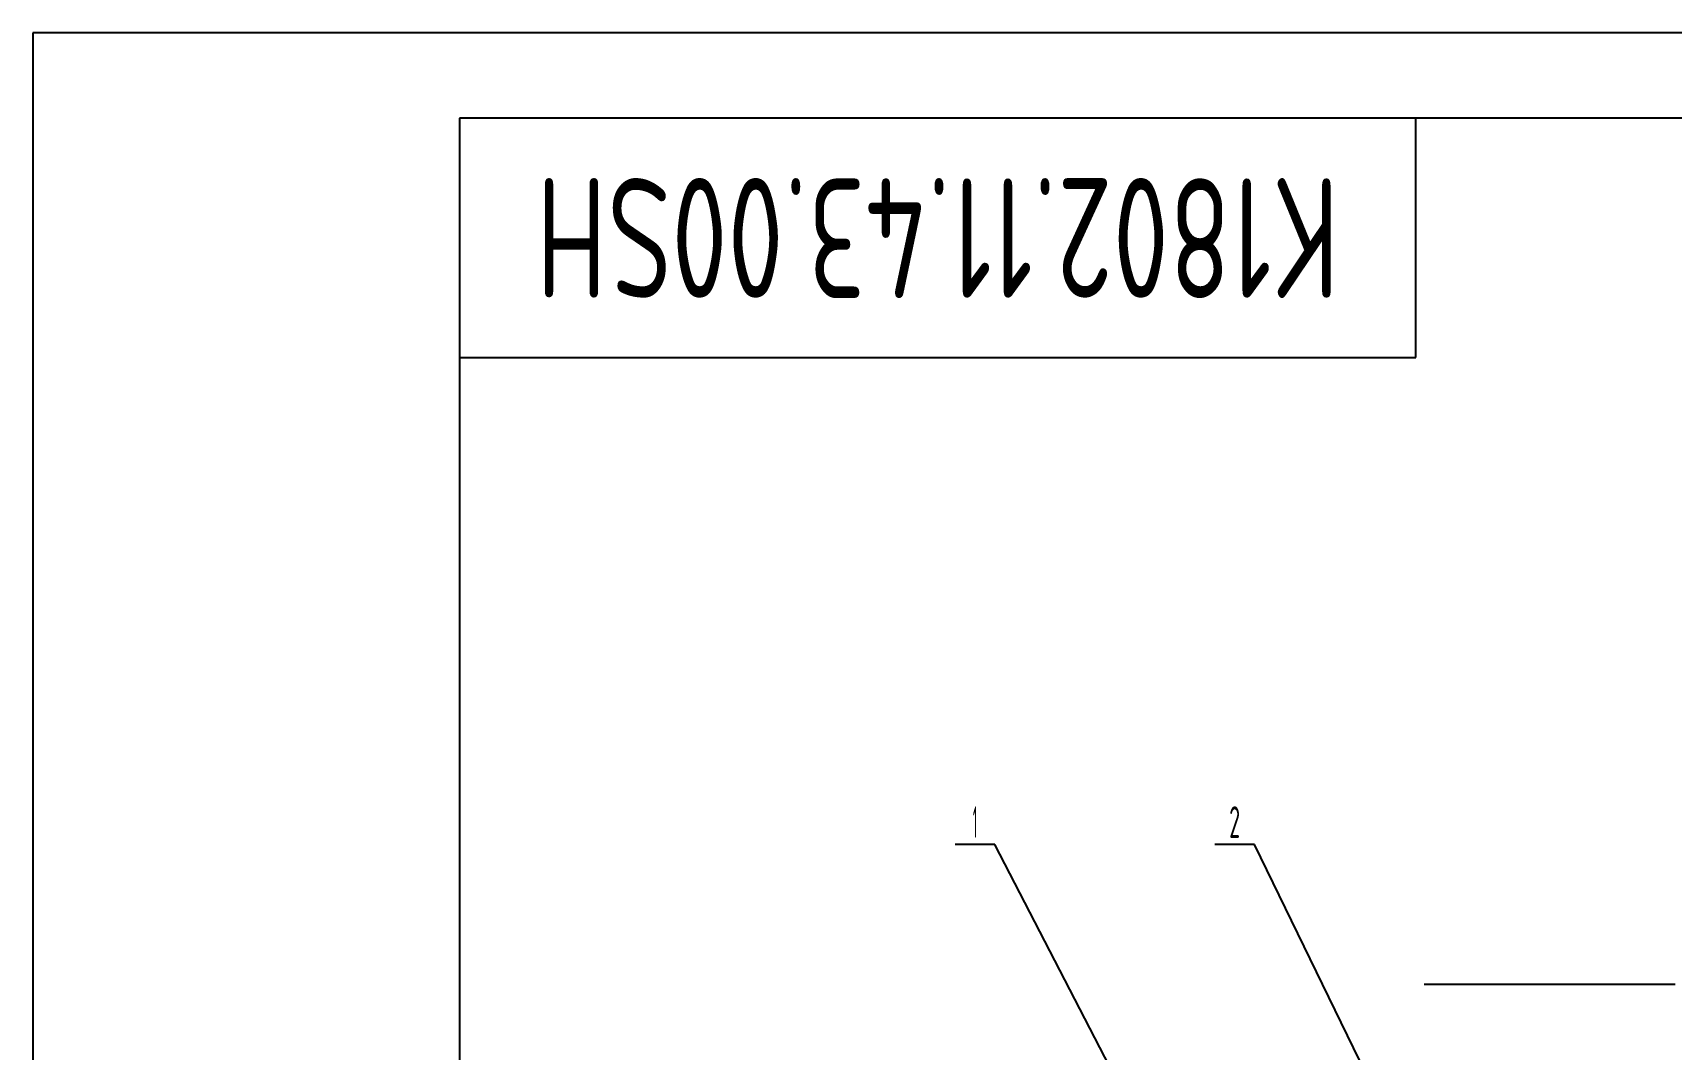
# Model space of a CAD drawing. Header units: millimetres. Extents: x 0 to 16800, y 0 to 11880.
# Drawn here: x 0 to 3838, y 9501 to 11880 of the extents above; entities that cross this region are included whole.
import ezdxf
from ezdxf.enums import TextEntityAlignment as Align

# ---------------------------------------------------------------- set-up
doc = ezdxf.new("R2010")
doc.units = ezdxf.units.MM
doc.header["$LTSCALE"] = 400
doc.linetypes.add('F', pattern=[0.75, 0.5, -0.25])
doc.linetypes.add('K', pattern=[2.5, 1.25, -0.25, 0.25, -0.25, 0.25, -0.25])
for name, color, linetype in [('01', 7, 'Continuous'), ('02', 1, 'Continuous'), ('04', 2, 'F'), ('07', 6, 'K'), ('11', 3, 'Continuous')]:
    doc.layers.add(name, color=color, linetype=linetype)
doc.styles.get("Standard").update_dxf_attribs({"font": 'isocp', "width": 0.707, "bigfont": 'intecad.shx'})

# ---------------------------------------------------------------- blocks, each defined once
blk = doc.blocks.new('wer')
at = {"layer": '07', "color": 6, "linetype": 'K', "ltscale": 1.5}
blk.add_line((-4859.7, 7577.7), (-6947.9, 7577.7), dxfattribs=at)
blk = doc.blocks.new('*U70', base_point=(251.959, 168.306))
at = {"layer": '01'}
for p, q in [((251.959, 168.306), (251.959, 182.306)), ((195.959, 168.306), (251.959, 168.306))]:
    blk.add_line(p, q, dxfattribs=at)
blk = doc.blocks.new('*U71')
at = {"layer": '04'}
blk.add_blockref('*U70', (0, 0), dxfattribs=at)
blk = doc.blocks.new('*U72')
at = {"layer": '01'}
for points in [[(415, 292), (25, 292)], [(25, 292), (25, 5)]]:
    blk.add_lwpolyline(points, dxfattribs=at)
at = {"layer": '02'}
for points in [[(420, 297), (0, 297)], [(0, 297), (0, 0)]]:
    blk.add_lwpolyline(points, dxfattribs=at)

msp = doc.modelspace()

# ---------------------------------------------------------------- linework, layer by layer
at = {"layer": '02'}
for p, q in [((2254, 9980), (2161, 9980)), ((3314.9, 7927.2), (2254, 9980)), ((2862.1, 9980), (2769.1, 9980)), ((3717.3, 8225), (2862.1, 9980))]:
    msp.add_line(p, q, dxfattribs=at)

# ---------------------------------------------------------------- block references
at = {"layer": '01', "xscale": 40, "yscale": 40, "zscale": 40}
msp.add_blockref('*U72', (0, 0), dxfattribs=at)
at = {"layer": '01', "xscale": 40, "yscale": 40}
msp.add_blockref('*U71', (3240, 11120), dxfattribs=at)
at = {"layer": '01'}
msp.add_blockref('wer', (10207.3, 2074.3), dxfattribs=at)

# ---------------------------------------------------------------- texts
at = {"layer": '11', "width": 0.696016}
msp.add_text('K1802.11.43.00SH', height=280, rotation=180, dxfattribs=at).set_placement((3060.8, 11540), (1179.2, 11540), align=Align.FIT)
at = {"layer": '11'}
for s, width, p, p2 in [('1', 0.404, (2202.2, 9995), (2212.7, 9995)), ('2', 0.562593, (2802.8, 9995), (2828.3, 9995))]:
    msp.add_text(s, height=74.2, dxfattribs=dict(at, width=width)).set_placement(p, p2, align=Align.FIT)

doc.saveas('drawing.dxf')
